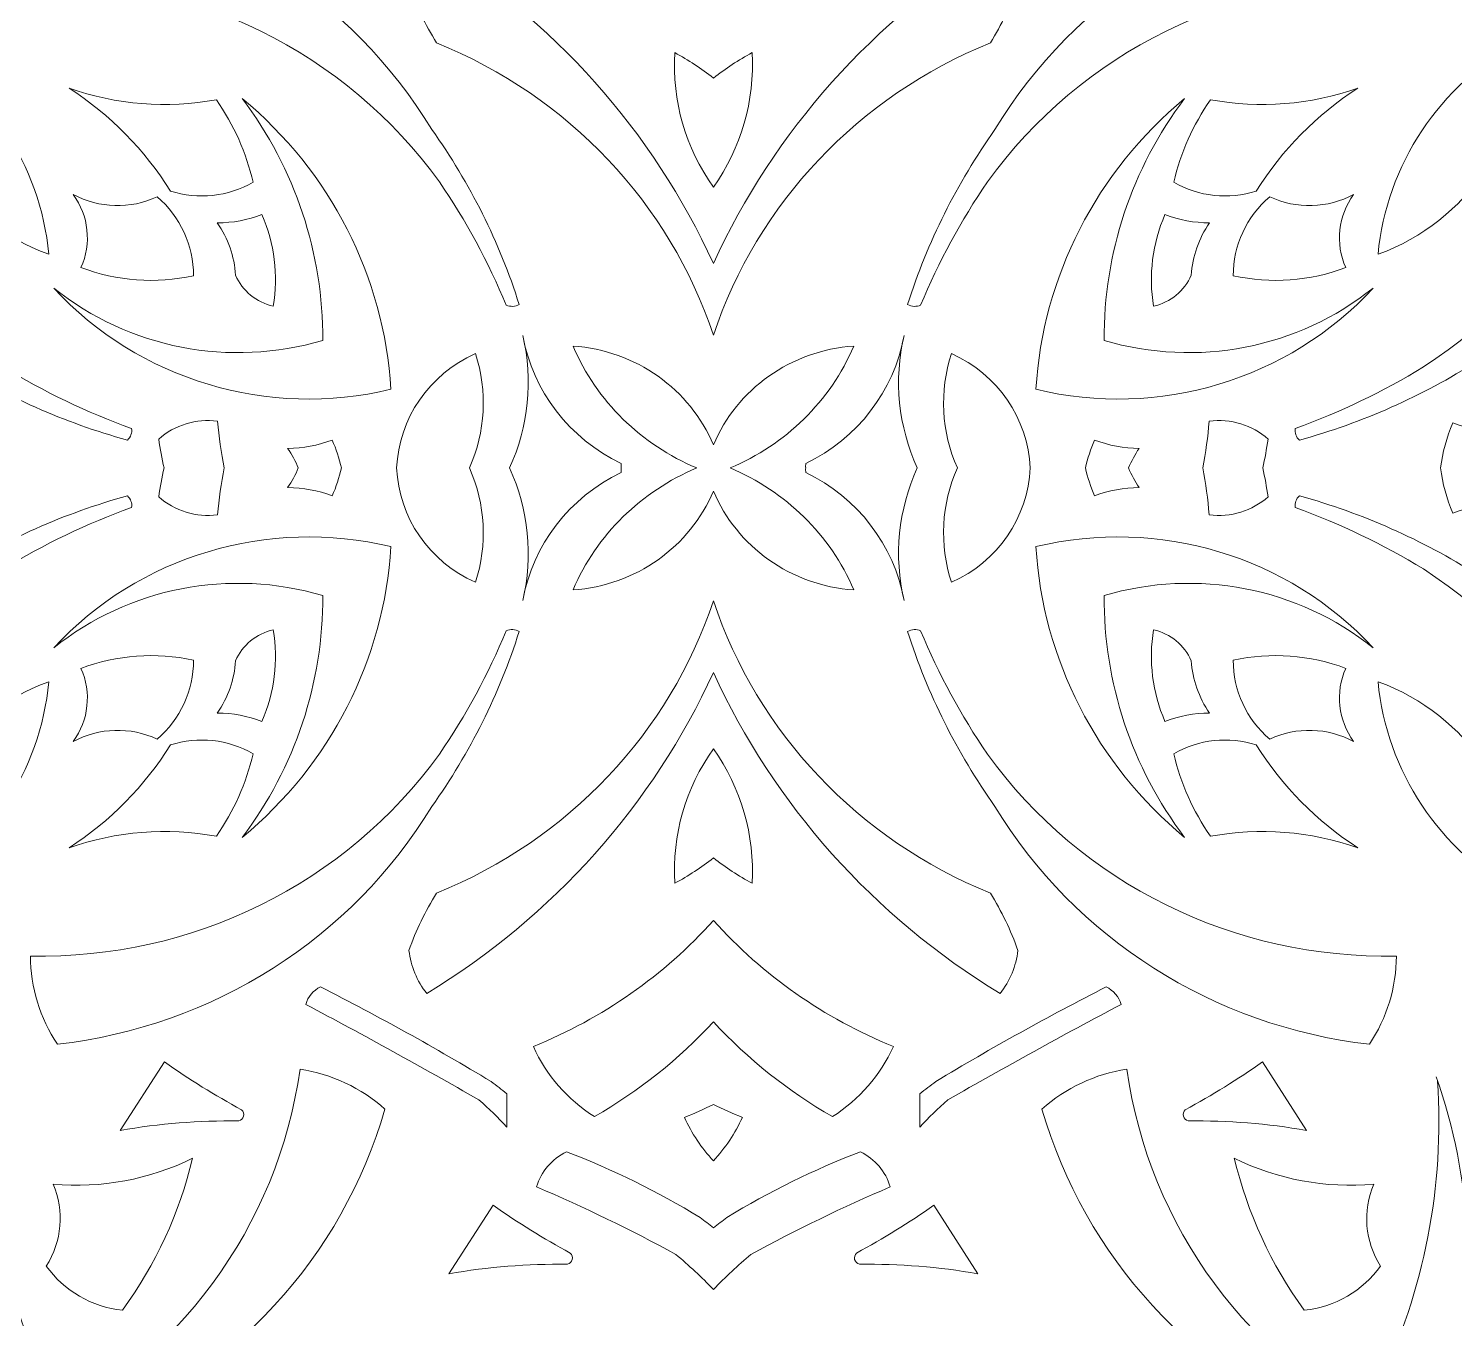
# Model space of a CAD drawing. Header units: millimetres. Extents: x -388 to 390, y -1187 to 1583.
# Drawn here: x -125.2 to 135.4, y -293 to -57.1 of the extents above; entities that cross this region are included whole.
import ezdxf

# ---------------------------------------------------------------- set-up
doc = ezdxf.new("R2010")
doc.units = ezdxf.units.MM
doc.header["$MEASUREMENT"] = 0
doc.layers.add('Livello 1', color=7, linetype='Continuous')

msp = doc.modelspace()

# ---------------------------------------------------------------- linework, layer by layer
at = {"layer": 'Livello 1', "color": 2, "lineweight": 9}
msp.add_open_spline([(-388, -1049.5), (-388, -1049.5), (388, -1049.5), (388, -1049.5), (388, -1049.5), (388, -1049.5), (388, 1049.5), (388, 1049.5), (388, 1049.5), (388, 1049.5), (-388, 1049.5), (-388, 1049.5), (-388, 1049.5), (-388, 1049.5), (-388, -1049.5), (-388, -1049.5)], degree=3, knots=[0, 0, 0, 0, 0.2, 0.2, 0.2, 0.2, 0.4, 0.4, 0.4, 0.4, 0.6, 0.6, 0.6, 0.6, 1, 1, 1, 1], dxfattribs=at)
at = {"layer": 'Livello 1', "color": 242, "lineweight": 9}
msp.add_open_spline([(323.5, -969.5005), (323.5, -969.5005), (-323.5, -969.5005), (-323.5, -969.5005), (-323.5, -969.5005), (-323.5, -969.5005), (-323.5, 969.5005), (-323.5, 969.5005), (-323.5, 969.5005), (-323.5, 969.5005), (323.5, 969.5005), (323.5, 969.5005), (323.5, 969.5005), (323.5, 969.5005), (323.5, 60.8387), (323.5, 60.8387), (323.5, 60.8387), (323.5, 60.8387), (257.4997, -137.4998), (257.4997, -137.4998), (257.4997, -137.4998), (257.4997, -137.4998), (323.5, -174.5014), (323.5, -174.5014), (323.5, -174.5014), (323.5, -174.5014), (323.5, -969.5005), (323.5, -969.5005)], degree=3, knots=[0, 0, 0, 0, 0.125, 0.125, 0.125, 0.125, 0.25, 0.25, 0.25, 0.25, 0.375, 0.375, 0.375, 0.375, 0.5, 0.5, 0.5, 0.5, 0.625, 0.625, 0.625, 0.625, 0.75, 0.75, 0.75, 0.75, 1, 1, 1, 1], dxfattribs=at)
at = {"layer": 'Livello 1', "color": 177, "lineweight": 9}
for points in [[(-51.4485, -75.623), (-66.0825, -51.4808), (-91.3839, -35.3985), (-119.872, -32.1313)], [(51.4485, -75.623), (66.0825, -51.4808), (91.3839, -35.3985), (119.872, -32.1313)], [(0, -100.1037), (-11.0529, -75.9517), (-29.2526, -55.4769), (-52.3745, -41.411)], [(0, -100.1037), (11.0529, -75.9517), (29.2526, -55.4769), (52.3745, -41.411)], [(-50.0852, -85.1868), (-67.1669, -61.4809), (-95.1765, -47.6406), (-124.8099, -48.2632)], [(-55.6409, -49.2851), (-54.3506, -52.9414), (-52.667, -56.4531), (-50.6184, -59.7612)], [(50.0852, -85.1868), (67.1669, -61.4809), (95.1765, -47.6406), (124.8099, -48.2632)], [(55.6409, -49.2851), (54.3506, -52.9414), (52.667, -56.4531), (50.6184, -59.7612)], [(169.7943, -47.0948), (169.5022, -76.1006), (154.4896, -103.065), (129.7433, -119.0312)], [(-147.3687, -59.5161), (-148.3942, -76.6438), (-137.8881, -92.4242), (-121.4641, -98.4257)], [(-121.4641, -98.4257), (-122.9836, -82.0584), (-132.6836, -67.4887), (-147.3687, -59.5161)], [(0, -113.1866), (-8.0404, -89.1631), (-26.4348, -69.5488), (-50.6183, -59.7612)], [(0, -113.1866), (8.0404, -89.1631), (26.4348, -69.5488), (50.6183, -59.7612)], [(121.4641, -98.4257), (122.9836, -82.0584), (132.6836, -67.4887), (147.3687, -59.5161)], [(147.3687, -59.5161), (148.3942, -76.6438), (137.8881, -92.4242), (121.4641, -98.4257)], [(-7.066, -61.5571), (-7.5918, -70.3437), (-5.0719, -78.9926), (0, -86.1406)], [(0, -66.1915), (-2.2165, -64.4573), (-4.5799, -62.9067), (-7.066, -61.5571)], [(7.066, -61.5571), (7.5918, -70.3437), (5.0719, -78.9926), (0, -86.1406)], [(0, -66.1915), (2.2165, -64.4573), (4.5799, -62.9067), (7.066, -61.5571)], [(-117.7475, -68.0618), (-109.1295, -71.0919), (-99.8416, -71.8179), (-90.8413, -70.165)], [(-99.2161, -86.8577), (-103.9075, -79.3363), (-110.2346, -72.9188), (-117.7475, -68.0618)], [(-84.1274, -85.2562), (-85.3748, -79.857), (-87.6526, -74.7369), (-90.8413, -70.165)], [(-58.9328, -123.1119), (-60.1852, -102.5026), (-70.0053, -83.2939), (-86.108, -69.9556)], [(-71.4072, -114.1714), (-71.2909, -98.2647), (-76.4492, -82.7501), (-86.1078, -69.9559)], [(58.9328, -123.1119), (60.1852, -102.5026), (70.0053, -83.2939), (86.108, -69.9556)], [(71.4072, -114.1714), (71.2909, -98.2647), (76.4492, -82.7501), (86.1078, -69.9559)], [(84.1274, -85.2562), (85.3748, -79.857), (87.6526, -74.7369), (90.8413, -70.165)], [(117.7475, -68.0618), (109.1295, -71.0919), (99.8416, -71.8179), (90.8413, -70.165)], [(99.2161, -86.8577), (103.9075, -79.3363), (110.2346, -72.9188), (117.7475, -68.0618)], [(-35.4941, -107.6109), (-39.1036, -96.2103), (-44.4847, -85.4213), (-51.4485, -75.623)], [(35.4941, -107.6109), (39.1036, -96.2103), (44.4847, -85.4213), (51.4485, -75.623)], [(-99.2161, -86.8577), (-94.1848, -88.4684), (-88.6889, -87.8851), (-84.1274, -85.2562)], [(-37.8664, -107.7345), (-41.1409, -99.8296), (-45.2353, -92.2741), (-50.0852, -85.1868)], [(37.8664, -107.7345), (41.1409, -99.8296), (45.2353, -92.2741), (50.0852, -85.1868)], [(99.2161, -86.8577), (94.1848, -88.4684), (88.6889, -87.8851), (84.1274, -85.2562)], [(-117.0068, -87.4762), (-112.2721, -90.0522), (-106.5528, -90.2127), (-101.675, -87.9066)], [(-115.5798, -100.8547), (-113.6108, -96.4611), (-114.1531, -91.3773), (-117.0067, -87.4764)], [(-95.0032, -102.3539), (-94.9847, -96.8199), (-97.4183, -91.5498), (-101.6749, -87.9067)], [(95.0032, -102.3539), (94.9847, -96.8199), (97.4183, -91.5498), (101.6749, -87.9067)], [(117.0068, -87.4762), (112.2721, -90.0522), (106.5528, -90.2127), (101.675, -87.9066)], [(115.5798, -100.8547), (113.6108, -96.4611), (114.1531, -91.3773), (117.0067, -87.4764)], [(-90.6656, -92.6801), (-87.8759, -92.6775), (-85.1114, -92.1623), (-82.5159, -91.1616)], [(-80.4381, -107.915), (-79.5018, -102.2506), (-80.222, -96.4425), (-82.5158, -91.1617)], [(80.4381, -107.915), (79.5018, -102.2506), (80.222, -96.4425), (82.5158, -91.1617)], [(90.6656, -92.6801), (87.8759, -92.6775), (85.1114, -92.1623), (82.5159, -91.1616)], [(-87.3273, -102.2533), (-87.546, -98.8276), (-88.6987, -95.5218), (-90.6656, -92.6801)], [(87.3273, -102.2533), (87.546, -98.8276), (88.6987, -95.5218), (90.6656, -92.6801)], [(-115.5798, -100.8547), (-109.022, -103.3288), (-101.8632, -103.8504), (-95.0032, -102.3539)], [(115.5798, -100.8547), (109.022, -103.3288), (101.8632, -103.8504), (95.0032, -102.3539)], [(-87.3273, -102.2533), (-86.079, -105.1035), (-83.5225, -107.2046), (-80.4381, -107.915)], [(87.3273, -102.2533), (86.079, -105.1035), (83.5225, -107.2046), (80.4381, -107.915)], [(-120.5571, -104.6092), (-106.832, -115.6261), (-88.3943, -119.2131), (-71.4072, -114.1714)], [(-120.5571, -104.6092), (-105.0638, -121.4106), (-81.3885, -128.5191), (-58.9328, -123.1119)], [(120.5571, -104.6092), (105.0638, -121.4106), (81.3885, -128.5191), (58.9328, -123.1119)], [(120.5571, -104.6092), (106.832, -115.6261), (88.3943, -119.2131), (71.4072, -114.1714)], [(-37.8664, -107.7345), (-37.0989, -108.0562), (-36.2223, -108.0105), (-35.4941, -107.6109)], [(37.8664, -107.7345), (37.0989, -108.0562), (36.2223, -108.0105), (35.4941, -107.6109)], [(-37.2584, -137.5), (-33.7842, -129.8992), (-32.9268, -121.3871), (-34.8336, -113.2521)], [(-34.8336, -113.2519), (-33.0188, -123.4235), (-26.3373, -132.1297), (-16.8614, -136.6702)], [(34.8336, -113.2519), (33.0188, -123.4235), (26.3373, -132.1297), (16.8614, -136.6702)], [(37.2584, -137.5), (33.7842, -129.8992), (32.9268, -121.3871), (34.8336, -113.2521)], [(-43.497, -116.5908), (-51.9582, -120.3651), (-57.5012, -128.4632), (-57.896, -137.4999)], [(-44.5798, -137.5), (-41.65, -130.8999), (-41.2565, -123.4703), (-43.497, -116.5909)], [(0, -133.2789), (-4.2776, -123.1366), (-14.1242, -115.9853), (-25.6615, -115.2127)], [(-25.6615, -115.2127), (-21.3468, -125.3015), (-13.1904, -133.2656), (-3.0303, -137.5)], [(0, -133.2789), (4.2776, -123.1366), (14.1242, -115.9853), (25.6615, -115.2127)], [(25.6615, -115.2127), (21.3468, -125.3015), (13.1904, -133.2656), (3.0303, -137.5)], [(44.5798, -137.5), (41.65, -130.8999), (41.2565, -123.4703), (43.497, -116.5909)], [(43.497, -116.5908), (51.9582, -120.3651), (57.5012, -128.4632), (57.896, -137.4999)], [(-139.5537, -117.9973), (-129.5399, -124.3675), (-118.6019, -129.2242), (-107.1087, -132.4035)], [(-129.7433, -119.0312), (-122.3529, -123.5533), (-114.5082, -127.3217), (-106.332, -130.2772)], [(129.7433, -119.0312), (122.3529, -123.5533), (114.5082, -127.3217), (106.332, -130.2772)], [(139.5537, -117.9973), (129.5399, -124.3675), (118.6019, -129.2242), (107.1087, -132.4035)], [(-107.1087, -132.4035), (-106.4965, -131.8705), (-106.2039, -131.0691), (-106.332, -130.2772)], [(-90.6071, -128.945), (-94.5157, -128.427), (-98.4578, -129.6312), (-101.3709, -132.2335)], [(-90.6071, -128.945), (-90.3575, -131.8137), (-89.9657, -134.6687), (-89.4338, -137.5)], [(90.6071, -128.945), (90.3575, -131.8137), (89.9657, -134.6687), (89.4338, -137.5)], [(90.6071, -128.945), (94.5157, -128.427), (98.4578, -129.6312), (101.3709, -132.2335)], [(107.1087, -132.4035), (106.4965, -131.8705), (106.2039, -131.0691), (106.332, -130.2772)], [(132.8852, -137.4999), (133.2363, -134.6655), (133.9938, -131.8918), (135.1363, -129.2613)], [(143.2861, -130.7797), (140.4964, -130.7772), (137.7319, -130.262), (135.1363, -129.2613)], [(-101.3709, -132.2335), (-101.1023, -133.998), (-100.7797, -135.7543), (-100.4042, -137.5)], [(-77.817, -133.9081), (-75.0272, -133.9055), (-72.2628, -133.3905), (-69.6672, -132.3896)], [(-67.9743, -137.4999), (-68.3833, -135.7516), (-68.9498, -134.0414), (-69.6672, -132.3896)], [(67.9743, -137.4999), (68.3833, -135.7516), (68.9498, -134.0414), (69.6672, -132.3896)], [(77.817, -133.9081), (75.0272, -133.9055), (72.2628, -133.3905), (69.6672, -132.3896)], [(101.3709, -132.2335), (101.1023, -133.998), (100.7797, -135.7543), (100.4042, -137.5)], [(-75.8629, -137.4999), (-76.3821, -136.2392), (-77.0371, -135.0351), (-77.817, -133.9081)], [(75.8629, -137.4999), (76.3821, -136.2392), (77.0371, -135.0351), (77.817, -133.9081)], [(-101.3709, -142.7665), (-101.1023, -141.002), (-100.7797, -139.2457), (-100.4042, -137.5)], [(-90.6071, -146.055), (-90.3575, -143.1863), (-89.9657, -140.3313), (-89.4338, -137.5)], [(-75.8629, -137.5001), (-76.3821, -138.7608), (-77.0371, -139.9649), (-77.817, -141.0919)], [(-67.9743, -137.5001), (-68.3833, -139.2484), (-68.9498, -140.9586), (-69.6672, -142.6104)], [(-43.497, -158.4092), (-51.9582, -154.6349), (-57.5012, -146.5368), (-57.896, -137.5001)], [(-44.5798, -137.5), (-41.65, -144.1001), (-41.2565, -151.5297), (-43.497, -158.4091)], [(-37.2584, -137.5), (-33.7842, -145.1008), (-32.9268, -153.6129), (-34.8336, -161.7479)], [(-25.6615, -159.7873), (-21.3468, -149.6985), (-13.1904, -141.7344), (-3.0303, -137.5)], [(-16.8591, -137.5), (-16.856, -137.2236), (-16.8567, -136.9469), (-16.8614, -136.6704)], [(-16.8591, -137.5), (-16.856, -137.7764), (-16.8567, -138.0531), (-16.8614, -138.3296)], [(25.6615, -159.7873), (21.3468, -149.6985), (13.1904, -141.7344), (3.0303, -137.5)], [(16.8591, -137.5), (16.856, -137.2236), (16.8567, -136.9469), (16.8614, -136.6704)], [(16.8591, -137.5), (16.856, -137.7764), (16.8567, -138.0531), (16.8614, -138.3296)], [(37.2584, -137.5), (33.7842, -145.1008), (32.9268, -153.6129), (34.8336, -161.7479)], [(44.5798, -137.5), (41.65, -144.1001), (41.2565, -151.5297), (43.497, -158.4091)], [(43.497, -158.4092), (51.9582, -154.6349), (57.5012, -146.5368), (57.896, -137.5001)], [(67.9743, -137.5001), (68.3833, -139.2484), (68.9498, -140.9586), (69.6672, -142.6104)], [(75.8629, -137.5001), (76.3821, -138.7608), (77.0371, -139.9649), (77.817, -141.0919)], [(90.6071, -146.055), (90.3575, -143.1863), (89.9657, -140.3313), (89.4338, -137.5)], [(101.3709, -142.7665), (101.1023, -141.002), (100.7797, -139.2457), (100.4042, -137.5)], [(132.8852, -137.5001), (133.2363, -140.3345), (133.9938, -143.1082), (135.1363, -145.7387)], [(-34.8336, -161.7481), (-33.0188, -151.5765), (-26.3373, -142.8703), (-16.8614, -138.3298)], [(34.8336, -161.7481), (33.0188, -151.5765), (26.3373, -142.8703), (16.8614, -138.3298)], [(-139.5537, -157.0027), (-129.5399, -150.6325), (-118.6019, -145.7758), (-107.1087, -142.5965)], [(-107.1087, -142.5965), (-106.4965, -143.1295), (-106.2039, -143.9309), (-106.332, -144.7228)], [(-90.6071, -146.055), (-94.5157, -146.573), (-98.4578, -145.3688), (-101.3709, -142.7665)], [(-77.817, -141.0919), (-75.0272, -141.0945), (-72.2628, -141.6095), (-69.6672, -142.6104)], [(0, -141.7211), (-4.2776, -151.8634), (-14.1242, -159.0147), (-25.6615, -159.7873)], [(0, -141.7211), (4.2776, -151.8634), (14.1242, -159.0147), (25.6615, -159.7873)], [(77.817, -141.0919), (75.0272, -141.0945), (72.2628, -141.6095), (69.6672, -142.6104)], [(90.6071, -146.055), (94.5157, -146.573), (98.4578, -145.3688), (101.3709, -142.7665)], [(107.1087, -142.5965), (106.4965, -143.1295), (106.2039, -143.9309), (106.332, -144.7228)], [(139.5537, -157.0027), (129.5399, -150.6325), (118.6019, -145.7758), (107.1087, -142.5965)], [(-129.7433, -155.9688), (-122.3529, -151.4467), (-114.5082, -147.6783), (-106.332, -144.7228)], [(129.7433, -155.9688), (122.3529, -151.4467), (114.5082, -147.6783), (106.332, -144.7228)], [(143.2861, -144.2203), (140.4964, -144.2228), (137.7319, -144.738), (135.1363, -145.7387)], [(-120.5571, -170.3908), (-105.0638, -153.5894), (-81.3885, -146.4809), (-58.9328, -151.8881)], [(120.5571, -170.3908), (105.0638, -153.5894), (81.3885, -146.4809), (58.9328, -151.8881)], [(-58.9328, -151.8881), (-60.1852, -172.4974), (-70.0053, -191.7061), (-86.108, -205.0444)], [(58.9328, -151.8881), (60.1852, -172.4974), (70.0053, -191.7061), (86.108, -205.0444)], [(-120.5571, -170.3908), (-106.832, -159.3739), (-88.3943, -155.7869), (-71.4072, -160.8286)], [(120.5571, -170.3908), (106.832, -159.3739), (88.3943, -155.7869), (71.4072, -160.8286)], [(169.7943, -227.9052), (169.5022, -198.8994), (154.4896, -171.935), (129.7433, -155.9688)], [(-71.4072, -160.8286), (-71.2909, -176.7353), (-76.4492, -192.2499), (-86.1078, -205.0441)], [(71.4072, -160.8286), (71.2909, -176.7353), (76.4492, -192.2499), (86.1078, -205.0441)], [(0, -161.8134), (-8.0404, -185.8369), (-26.4348, -205.4512), (-50.6183, -215.2388)], [(0, -161.8134), (8.0404, -185.8369), (26.4348, -205.4512), (50.6183, -215.2388)], [(-87.3273, -172.7467), (-86.079, -169.8965), (-83.5225, -167.7954), (-80.4381, -167.085)], [(-80.4381, -167.085), (-79.5018, -172.7494), (-80.222, -178.5575), (-82.5158, -183.8383)], [(-35.4941, -167.3891), (-39.1036, -178.7897), (-44.4847, -189.5787), (-51.4485, -199.377)], [(-37.8664, -167.2655), (-41.1409, -175.1704), (-45.2353, -182.7259), (-50.0852, -189.8132)], [(-37.8664, -167.2655), (-37.0989, -166.9438), (-36.2223, -166.9895), (-35.4941, -167.3891)], [(37.8664, -167.2655), (37.0989, -166.9438), (36.2223, -166.9895), (35.4941, -167.3891)], [(35.4941, -167.3891), (39.1036, -178.7897), (44.4847, -189.5787), (51.4485, -199.377)], [(37.8664, -167.2655), (41.1409, -175.1704), (45.2353, -182.7259), (50.0852, -189.8132)], [(80.4381, -167.085), (79.5018, -172.7494), (80.222, -178.5575), (82.5158, -183.8383)], [(87.3273, -172.7467), (86.079, -169.8965), (83.5225, -167.7954), (80.4381, -167.085)], [(-115.5798, -174.1453), (-109.022, -171.6712), (-101.8632, -171.1496), (-95.0032, -172.6461)], [(115.5798, -174.1453), (109.022, -171.6712), (101.8632, -171.1496), (95.0032, -172.6461)], [(-115.5798, -174.1453), (-113.6108, -178.5389), (-114.1531, -183.6227), (-117.0067, -187.5236)], [(-95.0032, -172.6461), (-94.9847, -178.1801), (-97.4183, -183.4502), (-101.6749, -187.0933)], [(-87.3273, -172.7467), (-87.546, -176.1724), (-88.6987, -179.4782), (-90.6656, -182.3199)], [(87.3273, -172.7467), (87.546, -176.1724), (88.6987, -179.4782), (90.6656, -182.3199)], [(95.0032, -172.6461), (94.9847, -178.1801), (97.4183, -183.4502), (101.6749, -187.0933)], [(115.5798, -174.1453), (113.6108, -178.5389), (114.1531, -183.6227), (117.0067, -187.5236)], [(-147.3687, -215.4839), (-148.3942, -198.3562), (-137.8881, -182.5758), (-121.4641, -176.5743)], [(-121.4641, -176.5743), (-122.9836, -192.9416), (-132.6836, -207.5113), (-147.3687, -215.4839)], [(0, -174.8963), (-11.0529, -199.0483), (-29.2526, -219.5231), (-52.3745, -233.589)], [(0, -174.8963), (11.0529, -199.0483), (29.2526, -219.5231), (52.3745, -233.589)], [(121.4641, -176.5743), (122.9836, -192.9416), (132.6836, -207.5113), (147.3687, -215.4839)], [(147.3687, -215.4839), (148.3942, -198.3562), (137.8881, -182.5758), (121.4641, -176.5743)], [(-90.6656, -182.3199), (-87.8759, -182.3225), (-85.1114, -182.8377), (-82.5159, -183.8384)], [(90.6656, -182.3199), (87.8759, -182.3225), (85.1114, -182.8377), (82.5159, -183.8384)], [(-117.0068, -187.5238), (-112.2721, -184.9478), (-106.5528, -184.7873), (-101.675, -187.0934)], [(117.0068, -187.5238), (112.2721, -184.9478), (106.5528, -184.7873), (101.675, -187.0934)], [(-99.2161, -188.1423), (-94.1848, -186.5316), (-88.6889, -187.1149), (-84.1274, -189.7438)], [(99.2161, -188.1423), (94.1848, -186.5316), (88.6889, -187.1149), (84.1274, -189.7438)], [(-50.0852, -189.8132), (-67.1669, -213.5191), (-95.1765, -227.3594), (-124.8099, -226.7368)], [(-99.2161, -188.1423), (-103.9075, -195.6637), (-110.2346, -202.0812), (-117.7475, -206.9382)], [(-84.1274, -189.7438), (-85.3748, -195.143), (-87.6526, -200.2631), (-90.8413, -204.835)], [(-7.066, -213.4429), (-7.5918, -204.6563), (-5.0719, -196.0074), (0, -188.8594)], [(7.066, -213.4429), (7.5918, -204.6563), (5.0719, -196.0074), (0, -188.8594)], [(50.0852, -189.8132), (67.1669, -213.5191), (95.1765, -227.3594), (124.8099, -226.7368)], [(84.1274, -189.7438), (85.3748, -195.143), (87.6526, -200.2631), (90.8413, -204.835)], [(99.2161, -188.1423), (103.9075, -195.6637), (110.2346, -202.0812), (117.7475, -206.9382)], [(-51.4485, -199.377), (-66.0825, -223.5192), (-91.3839, -239.6015), (-119.872, -242.8687)], [(51.4485, -199.377), (66.0825, -223.5192), (91.3839, -239.6015), (119.872, -242.8687)], [(-117.7475, -206.9382), (-109.1295, -203.9081), (-99.8416, -203.1821), (-90.8413, -204.835)], [(117.7475, -206.9382), (109.1295, -203.9081), (99.8416, -203.1821), (90.8413, -204.835)], [(0, -208.8085), (-2.2165, -210.5427), (-4.5799, -212.0933), (-7.066, -213.4429)], [(0, -208.8085), (2.2165, -210.5427), (4.5799, -212.0933), (7.066, -213.4429)], [(-55.6409, -225.7149), (-54.3506, -222.0586), (-52.667, -218.5469), (-50.6184, -215.2388)], [(55.6409, -225.7149), (54.3506, -222.0586), (52.667, -218.5469), (50.6184, -215.2388)], [(0, -220.2349), (-9.0007, -230.267), (-20.2525, -238.1607), (-32.9017, -243.28)], [(0, -220.2349), (9.0007, -230.267), (20.2525, -238.1607), (32.9017, -243.28)], [(-52.3745, -233.589), (-54.1893, -231.312), (-55.3203, -228.5855), (-55.6409, -225.7149)], [(52.3745, -233.589), (54.1893, -231.312), (55.3203, -228.5855), (55.6409, -225.7149)], [(-119.872, -242.8687), (-123.083, -238.0744), (-124.7988, -232.4692), (-124.8099, -226.7368)], [(119.872, -242.8687), (123.083, -238.0744), (124.7988, -232.4692), (124.8099, -226.7368)], [(-74.5162, -235.5875), (-74.0954, -234.1976), (-73.1129, -233.0361), (-71.7963, -232.3719)], [(-71.7963, -232.3719), (-61.2002, -237.7836), (-50.8022, -243.5587), (-40.6214, -249.6865)], [(71.7963, -232.3719), (61.2002, -237.7836), (50.8022, -243.5587), (40.6214, -249.6865)], [(74.5162, -235.5875), (74.0954, -234.1976), (73.1129, -233.0361), (71.7963, -232.3719)], [(-74.5162, -235.5875), (-63.849, -241.2177), (-53.2893, -247.0407), (-42.8423, -253.0533)], [(74.5162, -235.5875), (63.849, -241.2177), (53.2893, -247.0407), (42.8423, -253.0533)], [(0, -238.7761), (-6.297, -245.6008), (-13.632, -251.4491), (-21.7549, -256.1095)], [(0, -238.7761), (6.297, -245.6008), (13.632, -251.4491), (21.7549, -256.1095)], [(-21.7549, -256.1095), (-26.6641, -252.9823), (-30.5371, -248.5245), (-32.9016, -243.28)], [(21.7549, -256.1095), (26.6641, -252.9823), (30.5371, -248.5245), (32.9016, -243.28)], [(-75.5547, -247.4205), (-79.5575, -276.1619), (-97.9034, -301.0734), (-124.4986, -313.88)], [(-100.3288, -246.1107), (-100.3288, -246.1107), (-108.4044, -258.6323), (-108.4044, -258.6323)], [(-86.2298, -254.8429), (-91.1089, -252.2193), (-95.8175, -249.303), (-100.3288, -246.1107)], [(-75.5547, -247.4205), (-69.771, -248.3272), (-64.3819, -250.8616), (-60.0448, -254.7147)], [(75.5547, -247.4205), (69.771, -248.3272), (64.3819, -250.8616), (60.0448, -254.7147)], [(75.5547, -247.4205), (79.5575, -276.1619), (97.9034, -301.0734), (124.4986, -313.88)], [(86.2298, -254.8429), (91.1089, -252.2193), (95.8175, -249.303), (100.3288, -246.1107)], [(100.3288, -246.1107), (100.3288, -246.1107), (108.4044, -258.6323), (108.4044, -258.6323)], [(-121.5693, -305.288), (-129.9143, -287.9162), (-133.6223, -268.7575), (-132.3468, -249.6025)], [(-37.7471, -251.9155), (-38.706, -251.1736), (-39.6641, -250.4306), (-40.6214, -249.6865)], [(37.7471, -251.9155), (38.706, -251.1736), (39.6641, -250.4306), (40.6214, -249.6865)], [(121.5693, -305.288), (129.9143, -287.9162), (133.6223, -268.7575), (132.3468, -249.6025)], [(135.0842, -306.6619), (139.7044, -287.486), (138.6582, -267.4198), (132.0677, -248.8037)], [(-37.7471, -258.0329), (-37.7471, -258.0329), (-37.7471, -251.9155), (-37.7471, -251.9155)], [(37.7471, -258.0329), (37.7471, -258.0329), (37.7471, -251.9155), (37.7471, -251.9155)], [(-60.0448, -254.7147), (-67.7946, -281.741), (-87.9801, -303.6845), (-114.6331, -314.057)], [(-42.8423, -253.0533), (-41.0309, -254.5987), (-39.3287, -256.2623), (-37.7471, -258.0329)], [(0, -253.9032), (-1.7369, -254.7397), (-3.5018, -255.5208), (-5.2913, -256.245)], [(0, -253.9032), (1.7369, -254.7397), (3.5018, -255.5208), (5.2913, -256.245)], [(42.8423, -253.0533), (41.0309, -254.5987), (39.3287, -256.2623), (37.7471, -258.0329)], [(60.0448, -254.7147), (67.7946, -281.741), (87.9801, -303.6845), (114.6331, -314.057)], [(-108.4044, -258.6323), (-101.2634, -257.3803), (-94.0166, -256.7976), (-86.7625, -256.892)], [(0, -264.2017), (-2.1841, -261.8533), (-3.9736, -259.1679), (-5.2913, -256.245)], [(0, -264.2017), (2.1841, -261.8533), (3.9736, -259.1679), (5.2913, -256.245)], [(108.4044, -258.6323), (101.2634, -257.3803), (94.0166, -256.7976), (86.7625, -256.892)], [(-32.3181, -268.9539), (-31.4765, -266.1741), (-29.5115, -263.851), (-26.878, -262.5226)], [(-26.878, -262.5226), (-18.3653, -265.7895), (-10.1785, -269.8174), (-2.4214, -274.5552)], [(26.878, -262.5226), (18.3653, -265.7895), (10.1785, -269.8174), (2.4214, -274.5552)], [(32.3181, -268.9539), (31.4765, -266.1741), (29.5115, -263.851), (26.878, -262.5226)], [(-95.1947, -263.7276), (-103.0696, -267.6062), (-111.8976, -269.247), (-120.6772, -268.4635)], [(-95.1947, -263.7276), (-97.5648, -273.7159), (-101.9122, -283.153), (-107.9913, -291.5049)], [(95.1947, -263.7276), (103.0696, -267.6062), (111.8976, -269.247), (120.6772, -268.4635)], [(95.1947, -263.7276), (97.5648, -273.7159), (101.9122, -283.153), (107.9913, -291.5049)], [(-120.6772, -268.4635), (-118.5826, -273.3526), (-119.0497, -278.9334), (-121.929, -283.4239)], [(-32.3181, -268.9539), (-23.6389, -272.67), (-15.1443, -276.7861), (-6.8631, -281.2888)], [(32.3181, -268.9539), (23.6389, -272.67), (15.1443, -276.7861), (6.8631, -281.2888)], [(120.6772, -268.4635), (118.5826, -273.3526), (119.0497, -278.9334), (121.929, -283.4239)], [(-40.2618, -272.3176), (-40.2618, -272.3176), (-48.3376, -284.8391), (-48.3376, -284.8391)], [(-26.1629, -281.0497), (-31.0419, -278.4262), (-35.7506, -275.5099), (-40.2618, -272.3176)], [(26.1629, -281.0497), (31.0419, -278.4262), (35.7506, -275.5099), (40.2618, -272.3176)], [(40.2618, -272.3176), (40.2618, -272.3176), (48.3376, -284.8391), (48.3376, -284.8391)], [(0, -276.4355), (-0.8075, -275.8091), (-1.6146, -275.1822), (-2.4214, -274.5552)], [(0, -276.4355), (0.8075, -275.8091), (1.6146, -275.1822), (2.4214, -274.5552)], [(-6.8631, -281.2888), (-4.4787, -283.3229), (-2.1888, -285.4598), (0, -287.6927)], [(6.8631, -281.2888), (4.4787, -283.3229), (2.1888, -285.4598), (0, -287.6927)], [(-107.9913, -291.5049), (-113.6137, -290.9134), (-118.6979, -287.9655), (-121.9291, -283.4239)], [(-48.3376, -284.8391), (-41.1965, -283.5871), (-33.9497, -283.0044), (-26.6956, -283.0989)], [(48.3376, -284.8391), (41.1965, -283.5871), (33.9497, -283.0044), (26.6956, -283.0989)], [(107.9913, -291.5049), (113.6137, -290.9134), (118.6979, -287.9655), (121.9291, -283.4239)]]:
    msp.add_open_spline(points, degree=3, dxfattribs=at)
for points in [[(-86.2298, -254.8429), (-85.9027, -255.144), (-85.7683, -255.5951), (-85.8791, -256.0211), (-85.8791, -256.0211), (-85.9898, -256.4469), (-86.328, -256.7805), (-86.7625, -256.892)], [(86.2298, -254.8429), (85.9027, -255.144), (85.7683, -255.5951), (85.8791, -256.0211), (85.8791, -256.0211), (85.9898, -256.4469), (86.328, -256.7805), (86.7625, -256.892)], [(-26.1629, -281.0497), (-25.8358, -281.3508), (-25.7014, -281.802), (-25.8121, -282.2278), (-25.8121, -282.2278), (-25.9228, -282.6538), (-26.2612, -282.9874), (-26.6956, -283.0989)], [(26.1629, -281.0497), (25.8358, -281.3508), (25.7014, -281.802), (25.8121, -282.2278), (25.8121, -282.2278), (25.9228, -282.6538), (26.2612, -282.9874), (26.6956, -283.0989)]]:
    msp.add_open_spline(points, degree=3, knots=[0, 0, 0, 0, 0.33333333, 0.33333333, 0.33333333, 0.33333333, 1, 1, 1, 1], dxfattribs=at)

doc.saveas('drawing.dxf')
